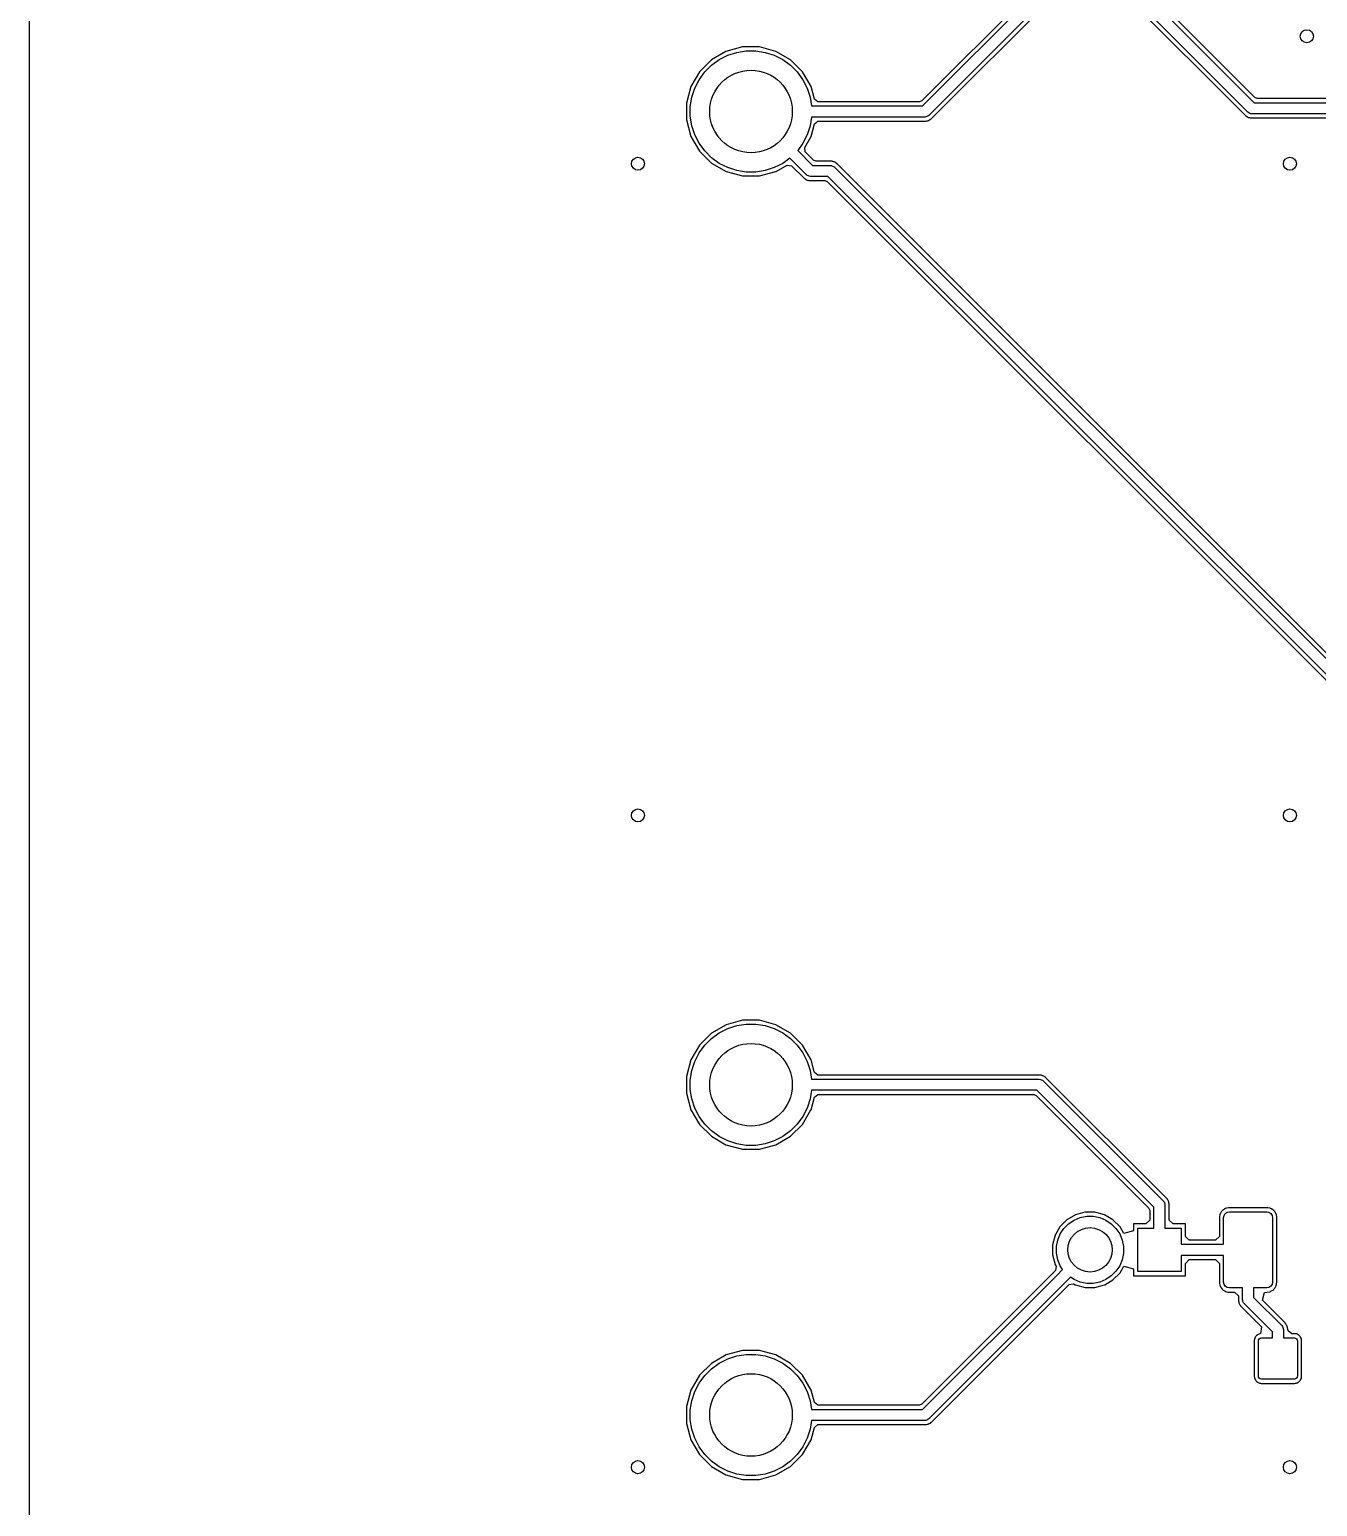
# Model space of a CAD drawing. Header units: inches. Extents: x 3.92 to 7.78, y -6.06 to -2.2.
# Drawn here: x 3.917 to 5.084, y -4.957 to -3.619 of the extents above; entities that cross this region are included whole.
import ezdxf

# ---------------------------------------------------------------- set-up
doc = ezdxf.new("R2010")
doc.units = ezdxf.units.IN
doc.header["$MEASUREMENT"] = 0
doc.layers.add('F.Cu', color=13, linetype='CONTINUOUS', true_color=0xc83434)

msp = doc.modelspace()

# ---------------------------------------------------------------- linework, layer by layer
at = {"layer": 'F.Cu', "linetype": 'CONTINUOUS'}
for p, q in [((3.9173, -4.5672), (3.9173, -3.3861)), ((4.8442, -3.5647), (4.7256, -3.6832)), ((4.7263, -3.6879), (4.8475, -3.5666)), ((4.9084, -3.5666), (5.0267, -3.685)), ((4.8546, -3.5737), (4.7319, -3.6964)), ((4.7344, -3.6993), (4.8592, -3.5746)), ((4.8992, -3.577), (5.0188, -3.6966)), ((5.0211, -3.6935), (4.9013, -3.5737)), ((5.0273, -3.6802), (4.9212, -3.5741)), ((4.5482, -3.6385), (4.535, -3.6462)), ((4.5632, -3.6344), (4.5482, -3.6385)), ((4.5498, -3.642), (4.558, -3.6393)), ((4.558, -3.6393), (4.5665, -3.638)), ((4.5785, -3.6344), (4.5632, -3.6344)), ((4.5665, -3.638), (4.5752, -3.638)), ((4.5752, -3.638), (4.5837, -3.6393)), ((4.5935, -3.6385), (4.5785, -3.6344)), ((4.5837, -3.6393), (4.592, -3.642)), ((4.6068, -3.6462), (4.5935, -3.6385)), ((4.535, -3.6462), (4.5241, -3.657)), ((4.529, -3.6571), (4.5351, -3.651)), ((4.5351, -3.651), (4.5421, -3.6459)), ((4.5421, -3.6459), (4.5498, -3.642)), ((4.592, -3.642), (4.5997, -3.6459)), ((4.5997, -3.6459), (4.6067, -3.651)), ((4.6067, -3.651), (4.6128, -3.6571)), ((4.6176, -3.657), (4.6068, -3.6462)), ((4.5241, -3.657), (4.5165, -3.6703)), ((4.5199, -3.6718), (4.5239, -3.6641)), ((4.5239, -3.6641), (4.529, -3.6571)), ((4.6128, -3.6571), (4.6179, -3.6641)), ((4.6253, -3.6703), (4.6176, -3.657)), ((4.6179, -3.6641), (4.6218, -3.6718)), ((4.5165, -3.6703), (4.5124, -3.6853)), ((4.5159, -3.6886), (4.5173, -3.68)), ((4.5173, -3.68), (4.5199, -3.6718)), ((4.6218, -3.6718), (4.6245, -3.68)), ((4.6245, -3.68), (4.6257, -3.6879)), ((4.6283, -3.6817), (4.6253, -3.6703)), ((5.0295, -3.6811), (5.0273, -3.6802)), ((4.5124, -3.6853), (4.5124, -3.7006)), ((4.5159, -3.6972), (4.5159, -3.6886)), ((4.6257, -3.6879), (4.6335, -3.6879)), ((4.6315, -3.6841), (4.6283, -3.6817)), ((4.7234, -3.6841), (4.6315, -3.6841)), ((4.6335, -3.6879), (4.7263, -3.6879)), ((4.7256, -3.6832), (4.7234, -3.6841)), ((5.0218, -3.6941), (5.0211, -3.6935)), ((5.0267, -3.685), (5.2691, -3.685)), ((5.2693, -3.6811), (5.0295, -3.6811)), ((4.5124, -3.7006), (4.5165, -3.7156)), ((4.5173, -3.7058), (4.5159, -3.6972)), ((4.5199, -3.714), (4.5173, -3.7058)), ((4.6245, -3.7058), (4.6218, -3.714)), ((4.6257, -3.6979), (4.6245, -3.7058)), ((4.6253, -3.7156), (4.6283, -3.7041)), ((4.6335, -3.6979), (4.6257, -3.6979)), ((4.6283, -3.7041), (4.6315, -3.7017)), ((4.6315, -3.7017), (4.7293, -3.7017)), ((4.7283, -3.6979), (4.6335, -3.6979)), ((4.7293, -3.6978), (4.7283, -3.6979)), ((4.7301, -3.6975), (4.7293, -3.6978)), ((4.7293, -3.6978), (4.7293, -3.6978)), ((4.7293, -3.7017), (4.7301, -3.7015)), ((4.7311, -3.6971), (4.7301, -3.6975)), ((4.7301, -3.7015), (4.7304, -3.7014)), ((4.7304, -3.7014), (4.7311, -3.7013)), ((4.7319, -3.6964), (4.7311, -3.6971)), ((4.7311, -3.6971), (4.7311, -3.6971)), ((4.7311, -3.7013), (4.7316, -3.7011)), ((4.7316, -3.7011), (4.7319, -3.701)), ((4.7319, -3.701), (4.7322, -3.7008)), ((4.7322, -3.7008), (4.7326, -3.7006)), ((4.7326, -3.7006), (4.7333, -3.7002)), ((4.7333, -3.7002), (4.7334, -3.7002)), ((4.7334, -3.7002), (4.7341, -3.6995)), ((4.7341, -3.6995), (4.7344, -3.6993)), ((5.0188, -3.6966), (5.0188, -3.6967)), ((5.0188, -3.6967), (5.0191, -3.6969)), ((5.0191, -3.6969), (5.0197, -3.6972)), ((5.0197, -3.6972), (5.0199, -3.6973)), ((5.0199, -3.6973), (5.0206, -3.6978)), ((5.0206, -3.6978), (5.0207, -3.6979)), ((5.0207, -3.6979), (5.0212, -3.6981)), ((5.0212, -3.6981), (5.0214, -3.6982)), ((5.0214, -3.6982), (5.022, -3.6983)), ((5.0236, -3.6949), (5.0218, -3.6941)), ((5.022, -3.6983), (5.0224, -3.6984)), ((5.0224, -3.6984), (5.023, -3.6986)), ((5.023, -3.6986), (5.0241, -3.6987)), ((5.0246, -3.695), (5.0236, -3.6949)), ((5.0236, -3.6949), (5.0236, -3.6949)), ((5.0241, -3.6987), (5.0242, -3.6987)), ((5.0242, -3.6987), (5.0244, -3.6987)), ((5.0244, -3.6987), (5.2693, -3.6987)), ((5.2691, -3.695), (5.0246, -3.695)), ((4.5165, -3.7156), (4.5241, -3.7288)), ((4.5239, -3.7217), (4.5199, -3.714)), ((4.6218, -3.714), (4.6179, -3.7217)), ((4.6195, -3.7256), (4.6253, -3.7156)), ((4.529, -3.7287), (4.5239, -3.7217)), ((4.5241, -3.7288), (4.535, -3.7396)), ((4.5351, -3.7348), (4.529, -3.7287)), ((4.6179, -3.7217), (4.6132, -3.7282)), ((4.6132, -3.7282), (4.6267, -3.7417)), ((4.62, -3.7296), (4.6195, -3.7256)), ((4.6274, -3.737), (4.62, -3.7296)), ((4.535, -3.7396), (4.5483, -3.7473)), ((4.5421, -3.7399), (4.5351, -3.7348)), ((4.5498, -3.7438), (4.5421, -3.7399)), ((4.558, -3.7465), (4.5498, -3.7438)), ((4.5665, -3.7479), (4.558, -3.7465)), ((4.5837, -3.7465), (4.5752, -3.7479)), ((4.592, -3.7438), (4.5837, -3.7465)), ((4.5997, -3.7399), (4.592, -3.7438)), ((4.5936, -3.7473), (4.6036, -3.7415)), ((4.6061, -3.7352), (4.5997, -3.7399)), ((4.6036, -3.7415), (4.6076, -3.742)), ((4.6211, -3.7502), (4.6061, -3.7352)), ((4.6076, -3.742), (4.6189, -3.7534)), ((4.6267, -3.7417), (4.6427, -3.7417)), ((4.6296, -3.7379), (4.6274, -3.737)), ((4.6429, -3.7379), (4.6296, -3.7379)), ((4.6427, -3.7417), (4.6437, -3.7418)), ((4.6431, -3.7379), (4.6429, -3.7379)), ((4.6438, -3.738), (4.6431, -3.7379)), ((4.6437, -3.7418), (4.6437, -3.7418)), ((4.6437, -3.7418), (4.644, -3.742)), ((4.6441, -3.738), (4.6438, -3.738)), ((4.644, -3.742), (4.6455, -3.7426)), ((4.6444, -3.738), (4.6441, -3.738)), ((4.6448, -3.7381), (4.6444, -3.738)), ((4.6449, -3.7382), (4.6448, -3.7381)), ((4.6458, -3.7384), (4.6449, -3.7382)), ((4.6455, -3.7426), (4.6455, -3.7426)), ((4.6455, -3.7426), (4.6462, -3.7432)), ((4.6459, -3.7385), (4.6458, -3.7384)), ((4.6463, -3.7386), (4.6459, -3.7385)), ((4.6462, -3.7432), (5.3776, -4.4745)), ((4.6469, -3.7389), (4.6463, -3.7386)), ((4.6476, -3.7394), (4.6469, -3.7389)), ((4.6478, -3.7395), (4.6476, -3.7394)), ((4.6482, -3.7398), (4.6478, -3.7395)), ((4.6483, -3.7399), (4.6482, -3.7398)), ((4.6487, -3.7402), (4.6483, -3.7399)), ((4.6488, -3.7404), (4.6487, -3.7402)), ((5.3804, -4.472), (4.6488, -3.7404)), ((4.5483, -3.7473), (4.5633, -3.7513)), ((4.5633, -3.7513), (4.5785, -3.7513)), ((4.5752, -3.7479), (4.5665, -3.7479)), ((4.5785, -3.7513), (4.5935, -3.7473)), ((4.5935, -3.7473), (4.5936, -3.7473)), ((4.6189, -3.7534), (4.6192, -3.7536)), ((4.6192, -3.7536), (4.6198, -3.754)), ((4.6198, -3.754), (4.62, -3.7541)), ((4.62, -3.7541), (4.6207, -3.7546)), ((4.6207, -3.7546), (4.6213, -3.7548)), ((4.6219, -3.7509), (4.6211, -3.7502)), ((4.6213, -3.7548), (4.6215, -3.755)), ((4.6215, -3.755), (4.622, -3.755)), ((4.6229, -3.7513), (4.6219, -3.7509)), ((4.6219, -3.7509), (4.6219, -3.7509)), ((4.6219, -3.7509), (4.6219, -3.7509)), ((4.6219, -3.7509), (4.6219, -3.7509)), ((4.622, -3.755), (4.6225, -3.7552)), ((4.6225, -3.7552), (4.6231, -3.7554)), ((4.6237, -3.7516), (4.6229, -3.7513)), ((4.6231, -3.7554), (4.6241, -3.7554)), ((4.6247, -3.7517), (4.6237, -3.7516)), ((4.6237, -3.7516), (4.6237, -3.7516)), ((4.6237, -3.7516), (4.6237, -3.7516)), ((4.6237, -3.7516), (4.6237, -3.7516)), ((4.6241, -3.7554), (4.6243, -3.7554)), ((4.6243, -3.7554), (4.6245, -3.7555)), ((4.6245, -3.7555), (4.6378, -3.7555)), ((4.6406, -3.7517), (4.6247, -3.7517)), ((4.6378, -3.7555), (4.6399, -3.7564)), ((4.6399, -3.7564), (5.3643, -4.4808)), ((5.369, -4.4801), (4.6406, -3.7517)), ((4.5483, -4.5204), (4.535, -4.5281)), ((4.5633, -4.5164), (4.5483, -4.5204)), ((4.5498, -4.5239), (4.558, -4.5212)), ((4.558, -4.5212), (4.5665, -4.5199)), ((4.5785, -4.5164), (4.5633, -4.5164)), ((4.5665, -4.5199), (4.5752, -4.5199)), ((4.5752, -4.5199), (4.5837, -4.5212)), ((4.5935, -4.5204), (4.5785, -4.5164)), ((4.5837, -4.5212), (4.592, -4.5239)), ((4.6068, -4.5281), (4.5935, -4.5204)), ((4.5935, -4.5204), (4.5935, -4.5204)), ((4.535, -4.5281), (4.5241, -4.5389)), ((4.529, -4.539), (4.5351, -4.5329)), ((4.5351, -4.5329), (4.5421, -4.5278)), ((4.5421, -4.5278), (4.5498, -4.5239)), ((4.592, -4.5239), (4.5997, -4.5278)), ((4.5997, -4.5278), (4.6067, -4.5329)), ((4.6067, -4.5329), (4.6128, -4.539)), ((4.6176, -4.5389), (4.6068, -4.5281)), ((4.5241, -4.5389), (4.5165, -4.5522)), ((4.5199, -4.5537), (4.5239, -4.546)), ((4.5239, -4.546), (4.529, -4.539)), ((4.6128, -4.539), (4.6179, -4.546)), ((4.6253, -4.5522), (4.6176, -4.5389)), ((4.6179, -4.546), (4.6218, -4.5537)), ((4.5165, -4.5522), (4.5124, -4.5672)), ((4.5159, -4.5705), (4.5173, -4.5619)), ((4.5173, -4.5619), (4.5199, -4.5537)), ((4.6218, -4.5537), (4.6245, -4.5619)), ((4.6245, -4.5619), (4.6257, -4.5698)), ((4.6281, -4.5628), (4.6253, -4.5522)), ((4.6283, -4.5636), (4.6281, -4.5628)), ((3.9173, -5.9726), (3.9173, -4.5672)), ((4.5124, -4.5672), (4.5124, -4.5825)), ((4.5159, -4.5791), (4.5159, -4.5705)), ((4.6257, -4.5698), (4.6335, -4.5698)), ((4.6315, -4.566), (4.6283, -4.5636)), ((4.8322, -4.566), (4.6315, -4.566)), ((4.6335, -4.5698), (4.832, -4.5698)), ((4.832, -4.5698), (4.833, -4.5699)), ((4.8324, -4.5661), (4.8322, -4.566)), ((4.8326, -4.5661), (4.8324, -4.5661)), ((4.8336, -4.5661), (4.8326, -4.5661)), ((4.833, -4.5699), (4.833, -4.5699)), ((4.833, -4.5699), (4.8337, -4.5702)), ((4.8342, -4.5663), (4.8336, -4.5661)), ((4.8337, -4.5702), (4.8348, -4.5706)), ((4.8346, -4.5665), (4.8342, -4.5663)), ((4.8352, -4.5666), (4.8346, -4.5665)), ((4.8348, -4.5706), (4.8348, -4.5706)), ((4.8348, -4.5706), (4.8355, -4.5713)), ((4.8356, -4.5667), (4.8352, -4.5666)), ((4.8355, -4.5713), (4.9445, -4.6802)), ((4.8361, -4.567), (4.8356, -4.5667)), ((4.8367, -4.5674), (4.8361, -4.567)), ((4.8369, -4.5675), (4.8367, -4.5674)), ((4.8376, -4.568), (4.8369, -4.5675)), ((4.838, -4.5683), (4.8376, -4.568)), ((4.8381, -4.5685), (4.838, -4.5683)), ((4.9473, -4.6777), (4.8381, -4.5685)), ((4.5124, -4.5825), (4.5165, -4.5975)), ((4.5173, -4.5877), (4.5159, -4.5791)), ((4.5199, -4.5959), (4.5173, -4.5877)), ((4.6245, -4.5877), (4.6218, -4.5959)), ((4.6257, -4.5798), (4.6245, -4.5877)), ((4.6253, -4.5974), (4.6283, -4.5861)), ((4.6335, -4.5798), (4.6257, -4.5798)), ((4.6283, -4.5861), (4.6315, -4.5836)), ((4.6315, -4.5836), (4.8271, -4.5836)), ((4.8299, -4.5798), (4.6335, -4.5798)), ((4.8271, -4.5836), (4.8293, -4.5845)), ((4.8293, -4.5845), (4.9312, -4.6865)), ((4.9359, -4.6858), (4.8299, -4.5798)), ((4.5165, -4.5975), (4.5241, -4.6107)), ((4.5239, -4.6036), (4.5199, -4.5959)), ((4.529, -4.6106), (4.5239, -4.6036)), ((4.6179, -4.6036), (4.6128, -4.6106)), ((4.6176, -4.6107), (4.6252, -4.5975)), ((4.6218, -4.5959), (4.6179, -4.6036)), ((4.6252, -4.5975), (4.6253, -4.5974)), ((4.5241, -4.6107), (4.535, -4.6215)), ((4.5351, -4.6167), (4.529, -4.6106)), ((4.5421, -4.6218), (4.5351, -4.6167)), ((4.6067, -4.6167), (4.5997, -4.6218)), ((4.6128, -4.6106), (4.6067, -4.6167)), ((4.6068, -4.6215), (4.6176, -4.6107)), ((4.535, -4.6215), (4.5482, -4.6292)), ((4.5498, -4.6257), (4.5421, -4.6218)), ((4.5482, -4.6292), (4.5632, -4.6333)), ((4.558, -4.6284), (4.5498, -4.6257)), ((4.5665, -4.6297), (4.558, -4.6284)), ((4.5752, -4.6297), (4.5665, -4.6297)), ((4.5837, -4.6284), (4.5752, -4.6297)), ((4.5785, -4.6333), (4.5935, -4.6292)), ((4.592, -4.6257), (4.5837, -4.6284)), ((4.5997, -4.6218), (4.592, -4.6257)), ((4.5935, -4.6292), (4.6068, -4.6215)), ((4.5935, -4.6292), (4.5935, -4.6292)), ((4.5632, -4.6333), (4.5785, -4.6333)), ((4.9445, -4.6802), (4.9451, -4.681)), ((4.9451, -4.681), (4.9458, -4.6827)), ((4.9458, -4.6827), (4.9458, -4.6828)), ((4.9458, -4.6828), (4.9459, -4.6838)), ((4.9459, -4.6838), (4.9459, -4.7047)), ((4.9476, -4.678), (4.9473, -4.6777)), ((4.9482, -4.6786), (4.9476, -4.678)), ((4.9485, -4.6793), (4.9482, -4.6786)), ((4.9487, -4.6798), (4.9485, -4.6793)), ((4.949, -4.6802), (4.9487, -4.6798)), ((4.9491, -4.6803), (4.949, -4.6802)), ((4.9491, -4.6805), (4.9491, -4.6803)), ((4.9493, -4.6808), (4.9491, -4.6805)), ((4.9494, -4.6814), (4.9493, -4.6808)), ((4.9494, -4.6816), (4.9494, -4.6814)), ((4.9495, -4.6819), (4.9494, -4.6816)), ((4.9497, -4.6828), (4.9495, -4.6819)), ((4.9497, -4.6975), (4.9497, -4.6828)), ((4.8571, -4.6971), (4.8507, -4.7035)), ((4.8648, -4.6927), (4.8571, -4.6971)), ((4.8636, -4.6975), (4.8691, -4.6952)), ((4.8734, -4.6904), (4.8648, -4.6927)), ((4.8691, -4.6952), (4.875, -4.694)), ((4.8825, -4.6904), (4.8734, -4.6904)), ((4.875, -4.694), (4.8809, -4.694)), ((4.8809, -4.694), (4.8868, -4.6952)), ((4.8911, -4.6927), (4.8825, -4.6904)), ((4.8868, -4.6952), (4.8923, -4.6975)), ((4.8988, -4.6971), (4.8911, -4.6927)), ((4.9052, -4.7035), (4.8988, -4.6971)), ((4.9312, -4.6865), (4.9321, -4.6887)), ((4.9321, -4.6887), (4.9321, -4.6975)), ((4.9359, -4.7047), (4.9359, -4.6858)), ((4.9953, -4.6941), (4.9952, -4.6946)), ((4.9952, -4.6946), (4.9952, -4.7122)), ((4.9955, -4.6928), (4.9953, -4.6938)), ((4.9953, -4.6938), (4.9953, -4.6941)), ((4.9956, -4.6926), (4.9955, -4.6928)), ((4.9955, -4.6928), (4.9955, -4.6928)), ((4.9959, -4.6918), (4.9956, -4.6926)), ((4.9962, -4.6911), (4.9959, -4.6918)), ((4.9964, -4.6908), (4.9962, -4.6911)), ((4.997, -4.6897), (4.9964, -4.6908)), ((4.9977, -4.6889), (4.997, -4.6897)), ((4.998, -4.6887), (4.9977, -4.6889)), ((4.9988, -4.688), (4.998, -4.6887)), ((4.9998, -4.6873), (4.9988, -4.688)), ((4.999, -4.6951), (4.9994, -4.6932)), ((4.999, -4.7194), (4.999, -4.6951)), ((4.9994, -4.6932), (5.0005, -4.6915)), ((5, -4.6872), (4.9998, -4.6873)), ((5.0005, -4.687), (5, -4.6872)), ((5.0008, -4.6868), (5.0005, -4.687)), ((5.0005, -4.6915), (5.0022, -4.6904)), ((5.0015, -4.6865), (5.0008, -4.6868)), ((5.0017, -4.6865), (5.0015, -4.6865)), ((5.0033, -4.6862), (5.0017, -4.6865)), ((5.0022, -4.6904), (5.0042, -4.69)), ((5.0041, -4.6862), (5.0033, -4.6862)), ((5.0382, -4.6862), (5.0041, -4.6862)), ((5.0042, -4.69), (5.0381, -4.69)), ((5.0381, -4.69), (5.0401, -4.6904)), ((5.039, -4.6862), (5.0382, -4.6862)), ((5.0406, -4.6865), (5.039, -4.6862)), ((5.0401, -4.6904), (5.0418, -4.6915)), ((5.0408, -4.6865), (5.0406, -4.6865)), ((5.0415, -4.6868), (5.0408, -4.6865)), ((5.0419, -4.687), (5.0415, -4.6868)), ((5.0418, -4.6915), (5.0429, -4.6932)), ((5.0423, -4.6872), (5.0419, -4.687)), ((5.0425, -4.6873), (5.0423, -4.6872)), ((5.0435, -4.688), (5.0425, -4.6873)), ((5.0429, -4.6932), (5.0433, -4.6951)), ((5.0433, -4.6951), (5.0433, -4.7537)), ((5.0444, -4.6887), (5.0435, -4.688)), ((5.0446, -4.6889), (5.0444, -4.6887)), ((5.0453, -4.6897), (5.0446, -4.6889)), ((5.0459, -4.6908), (5.0453, -4.6897)), ((5.0461, -4.6911), (5.0459, -4.6908)), ((5.0465, -4.6918), (5.0461, -4.6911)), ((5.0468, -4.6926), (5.0465, -4.6918)), ((5.0468, -4.6927), (5.0468, -4.6926)), ((5.0471, -4.6944), (5.0468, -4.6927)), ((5.0471, -4.754), (5.0471, -4.6944)), ((4.8507, -4.7035), (4.8463, -4.7111)), ((4.8488, -4.7156), (4.851, -4.71)), ((4.851, -4.71), (4.8544, -4.7051)), ((4.8544, -4.7051), (4.8586, -4.7008)), ((4.8586, -4.7008), (4.8636, -4.6975)), ((4.8923, -4.6975), (4.8973, -4.7008)), ((4.8973, -4.7008), (4.9015, -4.7051)), ((4.9015, -4.7051), (4.9049, -4.71)), ((4.9049, -4.71), (4.9072, -4.7156)), ((4.9087, -4.7095), (4.9052, -4.7035)), ((4.9174, -4.7072), (4.9087, -4.7095)), ((4.9287, -4.7009), (4.9174, -4.7009)), ((4.9174, -4.7009), (4.9174, -4.7072)), ((4.9213, -4.7441), (4.9213, -4.7047)), ((4.9213, -4.7047), (4.9359, -4.7047)), ((4.9321, -4.6975), (4.9287, -4.7009)), ((4.9459, -4.7047), (4.9606, -4.7047)), ((4.9532, -4.7009), (4.9497, -4.6975)), ((4.9644, -4.7009), (4.9532, -4.7009)), ((4.9606, -4.7047), (4.9606, -4.7194)), ((4.9644, -4.7122), (4.9644, -4.7009)), ((4.8463, -4.7112), (4.8439, -4.72)), ((4.8439, -4.72), (4.8439, -4.7289)), ((4.8463, -4.7111), (4.8463, -4.7112)), ((4.8476, -4.7214), (4.8488, -4.7156)), ((4.8476, -4.7274), (4.8476, -4.7214)), ((4.9072, -4.7156), (4.9083, -4.7214)), ((4.9083, -4.7214), (4.9083, -4.7274)), ((4.9606, -4.7194), (4.9681, -4.7194)), ((4.9679, -4.7156), (4.9644, -4.7122)), ((4.9917, -4.7156), (4.9679, -4.7156)), ((4.9681, -4.7194), (4.9915, -4.7194)), ((4.9915, -4.7194), (4.999, -4.7194)), ((4.9952, -4.7122), (4.9917, -4.7156)), ((4.8439, -4.7289), (4.8463, -4.7376)), ((4.8488, -4.7333), (4.8476, -4.7274)), ((4.851, -4.7388), (4.8488, -4.7333)), ((4.9072, -4.7333), (4.9049, -4.7388)), ((4.9083, -4.7274), (4.9072, -4.7333)), ((4.9681, -4.7294), (4.9606, -4.7294)), ((4.9606, -4.7294), (4.9606, -4.7441)), ((4.9644, -4.7367), (4.9679, -4.7332)), ((4.9644, -4.7479), (4.9644, -4.7367)), ((4.9679, -4.7332), (4.9917, -4.7332)), ((4.9915, -4.7294), (4.9681, -4.7294)), ((4.999, -4.7294), (4.9915, -4.7294)), ((4.9917, -4.7332), (4.9952, -4.7367)), ((4.9952, -4.7367), (4.9952, -4.7542)), ((4.999, -4.7537), (4.999, -4.7294)), ((4.8443, -4.7456), (4.7256, -4.8643)), ((4.7263, -4.869), (4.8475, -4.7478)), ((4.8445, -4.7454), (4.8443, -4.7456)), ((4.8446, -4.7453), (4.8445, -4.7454)), ((4.8467, -4.7432), (4.8446, -4.7453)), ((4.8463, -4.7376), (4.8464, -4.7379)), ((4.8464, -4.7379), (4.8472, -4.7393)), ((4.8472, -4.7393), (4.8467, -4.7432)), ((4.8475, -4.7478), (4.8532, -4.7421)), ((4.8532, -4.7421), (4.851, -4.7388)), ((4.8603, -4.7491), (4.8546, -4.7548)), ((4.8636, -4.7513), (4.8603, -4.7491)), ((4.8973, -4.748), (4.8923, -4.7513)), ((4.9015, -4.7438), (4.8973, -4.748)), ((4.8988, -4.7517), (4.9052, -4.7453)), ((4.9049, -4.7388), (4.9015, -4.7438)), ((4.9052, -4.7453), (4.9087, -4.7393)), ((4.9087, -4.7393), (4.9174, -4.7417)), ((4.9174, -4.7417), (4.9174, -4.7479)), ((4.9174, -4.7479), (4.9644, -4.7479)), ((4.9606, -4.7441), (4.9213, -4.7441)), ((4.8546, -4.7548), (4.7319, -4.8776)), ((4.7344, -4.8804), (4.8592, -4.7557)), ((4.8592, -4.7557), (4.8631, -4.7552)), ((4.8631, -4.7552), (4.8646, -4.7561)), ((4.8691, -4.7536), (4.8636, -4.7513)), ((4.8646, -4.7561), (4.8647, -4.7561)), ((4.8647, -4.7561), (4.8736, -4.7585)), ((4.875, -4.7548), (4.8691, -4.7536)), ((4.8736, -4.7585), (4.8823, -4.7585)), ((4.8809, -4.7548), (4.875, -4.7548)), ((4.8868, -4.7536), (4.8809, -4.7548)), ((4.8823, -4.7585), (4.8911, -4.7561)), ((4.8923, -4.7513), (4.8868, -4.7536)), ((4.8911, -4.7561), (4.8913, -4.7561)), ((4.8913, -4.7561), (4.8988, -4.7517)), ((4.9952, -4.7542), (4.9952, -4.7546)), ((4.9952, -4.7546), (4.9953, -4.7547)), ((4.9953, -4.7547), (4.9953, -4.755)), ((4.9953, -4.755), (4.9955, -4.756)), ((4.9955, -4.756), (4.9955, -4.756)), ((4.9955, -4.756), (4.9956, -4.7565)), ((4.9956, -4.7565), (4.9959, -4.757)), ((4.9959, -4.757), (4.9959, -4.7572)), ((4.9959, -4.7572), (4.9963, -4.7579)), ((4.9963, -4.7579), (4.9964, -4.758)), ((4.9964, -4.758), (4.997, -4.7592)), ((4.997, -4.7592), (4.9977, -4.7599)), ((4.9977, -4.7599), (4.998, -4.7602)), ((4.998, -4.7602), (4.9988, -4.7609)), ((4.9988, -4.7609), (4.9998, -4.7615)), ((4.9994, -4.7557), (4.999, -4.7537)), ((5.0005, -4.7573), (4.9994, -4.7557)), ((4.9998, -4.7615), (5, -4.7616)), ((5, -4.7616), (5.0005, -4.7619)), ((5.0022, -4.7585), (5.0005, -4.7573)), ((5.0005, -4.7619), (5.0008, -4.762)), ((5.0008, -4.762), (5.0015, -4.7623)), ((5.0015, -4.7623), (5.0019, -4.7624)), ((5.0019, -4.7624), (5.0019, -4.7624)), ((5.0019, -4.7624), (5.0029, -4.7626)), ((5.0042, -4.7589), (5.0022, -4.7585)), ((5.0029, -4.7626), (5.0038, -4.7627)), ((5.0038, -4.7627), (5.0089, -4.7627)), ((5.0162, -4.7589), (5.0042, -4.7589)), ((5.0089, -4.7627), (5.0124, -4.7661)), ((5.0162, -4.7664), (5.0162, -4.7589)), ((5.0381, -4.7589), (5.0262, -4.7589)), ((5.0262, -4.7589), (5.0262, -4.7664)), ((5.0341, -4.77), (5.0362, -4.7631)), ((5.0362, -4.7631), (5.0406, -4.7623)), ((5.0401, -4.7585), (5.0381, -4.7589)), ((5.0418, -4.7573), (5.0401, -4.7585)), ((5.0406, -4.7623), (5.0408, -4.7623)), ((5.0408, -4.7623), (5.0415, -4.762)), ((5.0415, -4.762), (5.0419, -4.7619)), ((5.0429, -4.7557), (5.0418, -4.7573)), ((5.0419, -4.7619), (5.0423, -4.7616)), ((5.0423, -4.7616), (5.0425, -4.7615)), ((5.0425, -4.7615), (5.0435, -4.7609)), ((5.0433, -4.7537), (5.0429, -4.7557)), ((5.0435, -4.7609), (5.0444, -4.7602)), ((5.0444, -4.7602), (5.0446, -4.7599)), ((5.0446, -4.7599), (5.0453, -4.7592)), ((5.0453, -4.7592), (5.0459, -4.758)), ((5.0459, -4.758), (5.0461, -4.7579)), ((5.0461, -4.7579), (5.0463, -4.7574)), ((5.0463, -4.7574), (5.0465, -4.757)), ((5.0465, -4.757), (5.0467, -4.7565)), ((5.0467, -4.7565), (5.0468, -4.7562)), ((5.0468, -4.7562), (5.047, -4.7547)), ((5.047, -4.7547), (5.0471, -4.754)), ((5.0124, -4.7661), (5.0124, -4.7697)), ((5.0124, -4.7697), (5.0124, -4.77)), ((5.0124, -4.77), (5.0124, -4.7706)), ((5.0124, -4.7706), (5.0127, -4.7716)), ((5.0127, -4.7716), (5.0127, -4.772)), ((5.0127, -4.772), (5.0128, -4.7722)), ((5.0128, -4.7722), (5.0128, -4.7723)), ((5.0128, -4.7723), (5.0128, -4.7723)), ((5.0128, -4.7723), (5.0131, -4.773)), ((5.0131, -4.773), (5.0131, -4.7731)), ((5.0131, -4.7731), (5.0134, -4.7735)), ((5.0134, -4.7735), (5.0137, -4.774)), ((5.0137, -4.774), (5.0139, -4.7746)), ((5.0139, -4.7746), (5.0141, -4.7748)), ((5.0141, -4.7748), (5.0146, -4.7753)), ((5.0146, -4.7753), (5.0148, -4.7757)), ((5.0148, -4.7757), (5.0333, -4.7941)), ((5.0162, -4.7696), (5.0162, -4.7664)), ((5.0163, -4.7705), (5.0162, -4.7696)), ((5.0165, -4.7712), (5.0163, -4.7705)), ((5.0163, -4.7705), (5.0163, -4.7705)), ((5.017, -4.7723), (5.0165, -4.7712)), ((5.0176, -4.7731), (5.017, -4.7723)), ((5.017, -4.7723), (5.017, -4.7723)), ((5.0432, -4.7987), (5.0176, -4.7731)), ((5.0262, -4.7664), (5.0262, -4.7675)), ((5.0262, -4.7675), (5.0518, -4.7931)), ((5.0547, -4.7906), (5.0341, -4.77)), ((5.0549, -4.7909), (5.0547, -4.7906)), ((5.0554, -4.7914), (5.0549, -4.7909)), ((5.0272, -4.8044), (5.0269, -4.8052)), ((5.0277, -4.8035), (5.0272, -4.8044)), ((5.0281, -4.8029), (5.0277, -4.8035)), ((5.0285, -4.8024), (5.0281, -4.8029)), ((5.0287, -4.8022), (5.0285, -4.8024)), ((5.0292, -4.8018), (5.0287, -4.8022)), ((5.0298, -4.8014), (5.0292, -4.8018)), ((5.0323, -4.8001), (5.0298, -4.8014)), ((5.0313, -4.805), (5.0322, -4.8043)), ((5.0322, -4.8043), (5.0333, -4.8041)), ((5.0333, -4.7941), (5.0323, -4.8001)), ((5.0333, -4.8041), (5.0432, -4.8041)), ((5.0432, -4.8041), (5.0432, -4.7987)), ((5.0518, -4.7931), (5.0524, -4.7939)), ((5.0524, -4.7939), (5.0528, -4.7949)), ((5.0528, -4.7949), (5.0531, -4.7957)), ((5.0531, -4.7957), (5.0532, -4.7966)), ((5.0532, -4.7966), (5.0532, -4.8041)), ((5.0532, -4.8041), (5.0631, -4.8041)), ((5.0555, -4.7916), (5.0554, -4.7914)), ((5.0558, -4.7922), (5.0555, -4.7916)), ((5.0561, -4.7928), (5.0558, -4.7922)), ((5.0563, -4.7931), (5.0561, -4.7928)), ((5.0564, -4.7933), (5.0563, -4.7931)), ((5.0563, -4.7931), (5.0563, -4.7931)), ((5.0567, -4.794), (5.0564, -4.7933)), ((5.0567, -4.7941), (5.0567, -4.794)), ((5.0568, -4.7946), (5.0567, -4.7941)), ((5.0568, -4.7948), (5.0568, -4.7946)), ((5.0576, -4.7978), (5.0568, -4.7948)), ((5.0607, -4.8004), (5.0576, -4.7978)), ((5.0633, -4.8004), (5.0607, -4.8004)), ((5.0631, -4.8041), (5.0642, -4.8043)), ((5.0638, -4.8004), (5.0633, -4.8004)), ((5.0646, -4.8005), (5.0638, -4.8004)), ((5.0642, -4.8043), (5.0651, -4.805)), ((5.0649, -4.8005), (5.0646, -4.8005)), ((5.0657, -4.8008), (5.0649, -4.8005)), ((5.0667, -4.8014), (5.0657, -4.8008)), ((5.0657, -4.8008), (5.0657, -4.8008)), ((5.0672, -4.8018), (5.0667, -4.8014)), ((5.0678, -4.8022), (5.0672, -4.8018)), ((5.0679, -4.8024), (5.0678, -4.8022)), ((5.0683, -4.8029), (5.0679, -4.8024)), ((5.0688, -4.8035), (5.0683, -4.8029)), ((5.0693, -4.8044), (5.0688, -4.8035)), ((5.0696, -4.8052), (5.0693, -4.8044)), ((4.5633, -4.8156), (4.5483, -4.8196)), ((4.5785, -4.8156), (4.5633, -4.8156)), ((4.5935, -4.8196), (4.5785, -4.8156)), ((5.0268, -4.8062), (5.0267, -4.807)), ((5.0267, -4.807), (5.0267, -4.8389)), ((5.0269, -4.8055), (5.0268, -4.8062)), ((5.0269, -4.8052), (5.0269, -4.8055)), ((5.0305, -4.8069), (5.0307, -4.8059)), ((5.0305, -4.8387), (5.0305, -4.8069)), ((5.0307, -4.8059), (5.0313, -4.805)), ((5.0651, -4.805), (5.0657, -4.8059)), ((5.0657, -4.8059), (5.0659, -4.8069)), ((5.0659, -4.8069), (5.0659, -4.8387)), ((5.0696, -4.8055), (5.0696, -4.8052)), ((5.0697, -4.8065), (5.0696, -4.8055)), ((5.0697, -4.807), (5.0697, -4.8065)), ((5.0697, -4.8392), (5.0697, -4.807)), ((4.535, -4.8273), (4.5241, -4.8381)), ((4.5483, -4.8196), (4.535, -4.8273)), ((4.5351, -4.8321), (4.5421, -4.827)), ((4.5421, -4.827), (4.5498, -4.8231)), ((4.5498, -4.8231), (4.558, -4.8204)), ((4.558, -4.8204), (4.5665, -4.8191)), ((4.5665, -4.8191), (4.5752, -4.8191)), ((4.5752, -4.8191), (4.5837, -4.8204)), ((4.5837, -4.8204), (4.592, -4.8231)), ((4.592, -4.8231), (4.5997, -4.827)), ((4.6068, -4.8273), (4.5935, -4.8196)), ((4.5935, -4.8196), (4.5935, -4.8196)), ((4.5997, -4.827), (4.6067, -4.8321)), ((4.6176, -4.8381), (4.6068, -4.8273)), ((4.5241, -4.8381), (4.5165, -4.8514)), ((4.5239, -4.8452), (4.529, -4.8382)), ((4.529, -4.8382), (4.5351, -4.8321)), ((4.6067, -4.8321), (4.6128, -4.8382)), ((4.6128, -4.8382), (4.6179, -4.8452)), ((4.6253, -4.8514), (4.6176, -4.8381)), ((5.0267, -4.8389), (5.0269, -4.8402)), ((5.0269, -4.8402), (5.0269, -4.8406)), ((5.0269, -4.8406), (5.0272, -4.8413)), ((5.0272, -4.8413), (5.0278, -4.8423)), ((5.0278, -4.8423), (5.0281, -4.8428)), ((5.0281, -4.8428), (5.0285, -4.8433)), ((5.0285, -4.8433), (5.0288, -4.8435)), ((5.0288, -4.8435), (5.0292, -4.8439)), ((5.0292, -4.8439), (5.0298, -4.8443)), ((5.0298, -4.8443), (5.0308, -4.8449)), ((5.0307, -4.8398), (5.0305, -4.8387)), ((5.0313, -4.8407), (5.0307, -4.8398)), ((5.0322, -4.8413), (5.0313, -4.8407)), ((5.0333, -4.8415), (5.0322, -4.8413)), ((5.0631, -4.8415), (5.0333, -4.8415)), ((5.0642, -4.8413), (5.0631, -4.8415)), ((5.0651, -4.8407), (5.0642, -4.8413)), ((5.0657, -4.8398), (5.0651, -4.8407)), ((5.0659, -4.8387), (5.0657, -4.8398)), ((5.0657, -4.8449), (5.0667, -4.8443)), ((5.0667, -4.8443), (5.0672, -4.8439)), ((5.0672, -4.8439), (5.0677, -4.8435)), ((5.0677, -4.8435), (5.0679, -4.8433)), ((5.0679, -4.8433), (5.0683, -4.8428)), ((5.0683, -4.8428), (5.0687, -4.8423)), ((5.0687, -4.8423), (5.0693, -4.8413)), ((5.0693, -4.8413), (5.0695, -4.8406)), ((5.0695, -4.8406), (5.0696, -4.8402)), ((5.0696, -4.8402), (5.0697, -4.8396)), ((5.0697, -4.8396), (5.0697, -4.8392)), ((4.5165, -4.8514), (4.5124, -4.8664)), ((4.5173, -4.8611), (4.5199, -4.8529)), ((4.5199, -4.8529), (4.5239, -4.8452)), ((4.6179, -4.8452), (4.6218, -4.8529)), ((4.6218, -4.8529), (4.6245, -4.8611)), ((4.6283, -4.8628), (4.6253, -4.8514)), ((5.0308, -4.8449), (5.0315, -4.8452)), ((5.0315, -4.8452), (5.0318, -4.8452)), ((5.0318, -4.8452), (5.0325, -4.8453)), ((5.0325, -4.8453), (5.0331, -4.8454)), ((5.0331, -4.8454), (5.0633, -4.8454)), ((5.0633, -4.8454), (5.064, -4.8453)), ((5.064, -4.8453), (5.0647, -4.8452)), ((5.0647, -4.8452), (5.0649, -4.8452)), ((5.0649, -4.8452), (5.0657, -4.8449)), ((5.0657, -4.8449), (5.0657, -4.8449)), ((4.5124, -4.8664), (4.5124, -4.8817)), ((4.5159, -4.8697), (4.5173, -4.8611)), ((4.5159, -4.8783), (4.5159, -4.8697)), ((4.6245, -4.8611), (4.6257, -4.869)), ((4.6257, -4.869), (4.6335, -4.869)), ((4.6315, -4.8652), (4.6283, -4.8628)), ((4.7234, -4.8652), (4.6315, -4.8652)), ((4.6335, -4.869), (4.7263, -4.869)), ((4.7256, -4.8643), (4.7234, -4.8652)), ((4.5124, -4.8817), (4.5165, -4.8967)), ((4.5173, -4.8869), (4.5159, -4.8783)), ((4.6257, -4.879), (4.6245, -4.8869)), ((4.6335, -4.879), (4.6257, -4.879)), ((4.6283, -4.8853), (4.6315, -4.8828)), ((4.6315, -4.8828), (4.7285, -4.8828)), ((4.7283, -4.879), (4.6335, -4.879)), ((4.7293, -4.8789), (4.7283, -4.879)), ((4.7285, -4.8828), (4.7287, -4.8828)), ((4.7287, -4.8828), (4.7293, -4.8828)), ((4.7301, -4.8786), (4.7293, -4.8789)), ((4.7293, -4.8789), (4.7293, -4.8789)), ((4.7293, -4.8828), (4.7299, -4.8826)), ((4.7299, -4.8826), (4.73, -4.8826)), ((4.73, -4.8826), (4.7307, -4.8825)), ((4.7311, -4.8782), (4.7301, -4.8786)), ((4.7307, -4.8825), (4.7313, -4.8823)), ((4.7319, -4.8776), (4.7311, -4.8782)), ((4.7311, -4.8782), (4.7311, -4.8782)), ((4.7313, -4.8823), (4.7316, -4.8822)), ((4.7316, -4.8822), (4.7319, -4.8821)), ((4.7319, -4.8821), (4.7322, -4.8819)), ((4.7322, -4.8819), (4.7326, -4.8817)), ((4.7326, -4.8817), (4.7334, -4.8813)), ((4.7334, -4.8813), (4.7341, -4.8806)), ((4.7341, -4.8806), (4.7344, -4.8804)), ((4.5165, -4.8967), (4.5241, -4.9099)), ((4.5199, -4.8951), (4.5173, -4.8869)), ((4.5239, -4.9028), (4.5199, -4.8951)), ((4.6176, -4.9099), (4.6253, -4.8966)), ((4.6218, -4.8951), (4.6179, -4.9028)), ((4.6245, -4.8869), (4.6218, -4.8951)), ((4.6253, -4.8966), (4.6283, -4.8853)), ((4.529, -4.9098), (4.5239, -4.9028)), ((4.5241, -4.9099), (4.535, -4.9207)), ((4.5351, -4.9159), (4.529, -4.9098)), ((4.6128, -4.9098), (4.6067, -4.9159)), ((4.6068, -4.9207), (4.6176, -4.9099)), ((4.6179, -4.9028), (4.6128, -4.9098)), ((4.535, -4.9207), (4.5482, -4.9284)), ((4.5421, -4.921), (4.5351, -4.9159)), ((4.5498, -4.9249), (4.5421, -4.921)), ((4.5997, -4.921), (4.592, -4.9249)), ((4.5935, -4.9284), (4.6068, -4.9207)), ((4.6067, -4.9159), (4.5997, -4.921)), ((4.5482, -4.9284), (4.5632, -4.9325)), ((4.558, -4.9276), (4.5498, -4.9249)), ((4.5665, -4.929), (4.558, -4.9276)), ((4.5632, -4.9325), (4.5785, -4.9325)), ((4.5752, -4.929), (4.5665, -4.929)), ((4.5837, -4.9276), (4.5752, -4.929)), ((4.5785, -4.9325), (4.5935, -4.9284)), ((4.592, -4.9249), (4.5837, -4.9276)), ((4.5935, -4.9284), (4.5935, -4.9284))]:
    msp.add_line(p, q, dxfattribs=at)
at = {"layer": 'F.Cu'}
for centre, radius in [((5.0744, -3.6247), 0.00591), ((5.0744, -3.6247), 0.00591), ((4.5709, -3.6929), 0.0374), ((4.5709, -3.6929), 0.0374), ((4.4685, -3.7402), 0.00591), ((4.4685, -3.7402), 0.00591), ((5.0591, -3.7402), 0.00591), ((5.0591, -3.7402), 0.00591), ((4.4685, -4.3307), 0.00591), ((4.4685, -4.3307), 0.00591), ((5.0591, -4.3307), 0.00591), ((5.0591, -4.3307), 0.00591), ((4.5709, -4.5748), 0.0374), ((4.5709, -4.5748), 0.0374), ((4.878, -4.7244), 0.0201), ((4.878, -4.7244), 0.0201), ((4.5709, -4.874), 0.0374), ((4.5709, -4.874), 0.0374), ((4.4685, -4.9213), 0.00591), ((4.4685, -4.9213), 0.00591), ((5.0591, -4.9213), 0.00591), ((5.0591, -4.9213), 0.00591)]:
    msp.add_circle(centre, radius, dxfattribs=at)

doc.saveas('drawing.dxf')
